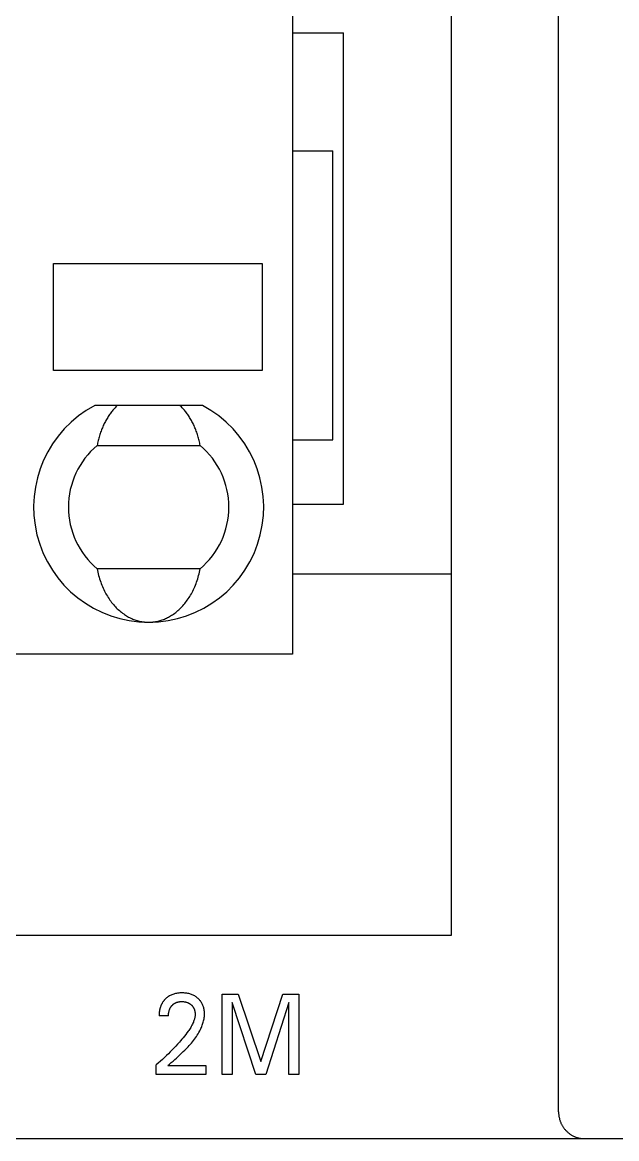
# Model space of a CAD drawing. Extents: x 10 to 622, y -523 to 292.
# Drawn here: x 257.002 to 259.251, y 94.014 to 98.235 of the extents above; entities that cross this region are included whole.
import ezdxf

# ---------------------------------------------------------------- set-up
doc = ezdxf.new("R2010")
doc.units = 0
doc.header["$LTSCALE"] = 5
doc.header["$MEASUREMENT"] = 0
doc.layers.get('0').update_dxf_attribs({"linetype": 'CONTINUOUS'})

msp = doc.modelspace()

# ---------------------------------------------------------------- linework, layer by layer
at = {"color": 7, "linetype": 'Continuous'}
for p, q in [((259.0315, 94.1153), (259.0315, 101.6679)), ((258.0252, 100.3214), (258.0252, 95.8465)), ((258.6266, 94.7835), (258.6266, 100.2505)), ((258.0252, 98.1953), (258.2175, 98.1953)), ((258.2175, 96.4135), (258.2175, 98.1953)), ((258.0252, 97.7498), (258.177, 97.7498)), ((258.177, 96.6564), (258.177, 97.7498)), ((257.1201, 96.9187), (257.1201, 97.3236)), ((257.1201, 97.3236), (257.9098, 97.3236)), ((257.9098, 97.3236), (257.9098, 96.9187)), ((257.9098, 96.9187), (257.1201, 96.9187)), ((257.6843, 96.787), (257.2768, 96.787)), ((257.335, 96.7554), (257.3325, 96.7519)), ((257.3374, 96.7587), (257.335, 96.7554)), ((257.34, 96.7621), (257.3374, 96.7587)), ((257.3426, 96.7654), (257.34, 96.7621)), ((257.3453, 96.7686), (257.3426, 96.7654)), ((257.348, 96.7718), (257.3453, 96.7686)), ((257.3508, 96.775), (257.348, 96.7718)), ((257.3536, 96.7781), (257.3508, 96.775)), ((257.3565, 96.7811), (257.3536, 96.7781)), ((257.3594, 96.7841), (257.3565, 96.7811)), ((257.3624, 96.787), (257.3594, 96.7841)), ((257.6016, 96.7841), (257.5986, 96.787)), ((257.6045, 96.7811), (257.6016, 96.7841)), ((257.6074, 96.7781), (257.6045, 96.7811)), ((257.6103, 96.775), (257.6074, 96.7781)), ((257.613, 96.7718), (257.6103, 96.775)), ((257.6158, 96.7686), (257.613, 96.7718)), ((257.6184, 96.7654), (257.6158, 96.7686)), ((257.621, 96.7621), (257.6184, 96.7654)), ((257.6236, 96.7587), (257.621, 96.7621)), ((257.6261, 96.7554), (257.6236, 96.7587)), ((257.6285, 96.7519), (257.6261, 96.7554)), ((257.3108, 96.7143), (257.3089, 96.7103)), ((257.3127, 96.7183), (257.3108, 96.7143)), ((257.3146, 96.7222), (257.3127, 96.7183)), ((257.3167, 96.7261), (257.3146, 96.7222)), ((257.3188, 96.7299), (257.3167, 96.7261)), ((257.321, 96.7337), (257.3188, 96.7299)), ((257.3232, 96.7375), (257.321, 96.7337)), ((257.3255, 96.7413), (257.3232, 96.7375)), ((257.3278, 96.745), (257.3255, 96.7413)), ((257.3301, 96.7485), (257.3278, 96.745)), ((257.3325, 96.7519), (257.3301, 96.7485)), ((257.6309, 96.7485), (257.6285, 96.7519)), ((257.6332, 96.745), (257.6309, 96.7485)), ((257.6355, 96.7413), (257.6332, 96.745)), ((257.6378, 96.7375), (257.6355, 96.7413)), ((257.6401, 96.7337), (257.6378, 96.7375)), ((257.6422, 96.7299), (257.6401, 96.7337)), ((257.6443, 96.7261), (257.6422, 96.7299)), ((257.6464, 96.7222), (257.6443, 96.7261)), ((257.6484, 96.7183), (257.6464, 96.7222)), ((257.6503, 96.7143), (257.6484, 96.7183)), ((257.6521, 96.7103), (257.6503, 96.7143)), ((257.2944, 96.6718), (257.293, 96.6673)), ((257.2958, 96.6764), (257.2944, 96.6718)), ((257.2972, 96.6808), (257.2958, 96.6764)), ((257.2988, 96.6853), (257.2972, 96.6808)), ((257.3004, 96.6897), (257.2988, 96.6853)), ((257.3021, 96.6942), (257.3004, 96.6897)), ((257.3037, 96.6982), (257.3021, 96.6942)), ((257.3054, 96.7023), (257.3037, 96.6982)), ((257.3071, 96.7063), (257.3054, 96.7023)), ((257.3089, 96.7103), (257.3071, 96.7063)), ((257.6539, 96.7063), (257.6521, 96.7103)), ((257.6557, 96.7023), (257.6539, 96.7063)), ((257.6573, 96.6982), (257.6557, 96.7023)), ((257.6589, 96.6942), (257.6573, 96.6982)), ((257.6606, 96.6897), (257.6589, 96.6942)), ((257.6622, 96.6853), (257.6606, 96.6897)), ((257.6638, 96.6808), (257.6622, 96.6853)), ((257.6652, 96.6764), (257.6638, 96.6808)), ((257.6667, 96.6718), (257.6652, 96.6764)), ((257.668, 96.6673), (257.6667, 96.6718)), ((257.2864, 96.6398), (257.2855, 96.6352)), ((257.2855, 96.6352), (257.6755, 96.6352)), ((257.2873, 96.6444), (257.2864, 96.6398)), ((257.2883, 96.649), (257.2873, 96.6444)), ((257.2894, 96.6536), (257.2883, 96.649)), ((257.2905, 96.6582), (257.2894, 96.6536)), ((257.2918, 96.6628), (257.2905, 96.6582)), ((257.293, 96.6673), (257.2918, 96.6628)), ((257.6693, 96.6628), (257.668, 96.6673)), ((257.6705, 96.6582), (257.6693, 96.6628)), ((257.6716, 96.6536), (257.6705, 96.6582)), ((257.6727, 96.649), (257.6716, 96.6536)), ((257.6737, 96.6444), (257.6727, 96.649)), ((257.6746, 96.6398), (257.6737, 96.6444)), ((257.6755, 96.6352), (257.6746, 96.6398)), ((258.0252, 96.6564), (258.177, 96.6564)), ((258.0252, 96.4135), (258.2175, 96.4135)), ((257.2855, 96.1695), (257.2868, 96.163)), ((257.6755, 96.1695), (257.2855, 96.1695)), ((257.6743, 96.1629), (257.6755, 96.1695)), ((257.2868, 96.163), (257.2881, 96.1565)), ((257.2881, 96.1565), (257.2896, 96.15)), ((257.2896, 96.15), (257.2913, 96.1436)), ((257.2913, 96.1436), (257.2931, 96.1372)), ((257.2931, 96.1372), (257.295, 96.1308)), ((257.295, 96.1308), (257.297, 96.1245)), ((257.297, 96.1245), (257.299, 96.1187)), ((257.662, 96.1186), (257.664, 96.1244)), ((257.664, 96.1244), (257.666, 96.1307)), ((257.666, 96.1307), (257.6679, 96.1371)), ((257.6679, 96.1371), (257.6697, 96.1435)), ((257.6697, 96.1435), (257.6714, 96.1499)), ((257.6714, 96.1499), (257.6729, 96.1564)), ((257.6729, 96.1564), (257.6743, 96.1629)), ((258.0252, 96.1502), (258.6266, 96.1502)), ((257.299, 96.1187), (257.3011, 96.113)), ((257.3011, 96.113), (257.3033, 96.1073)), ((257.3033, 96.1073), (257.3057, 96.1017)), ((257.3057, 96.1017), (257.3081, 96.0961)), ((257.3081, 96.0961), (257.3107, 96.0905)), ((257.3107, 96.0905), (257.3134, 96.085)), ((257.3134, 96.085), (257.316, 96.08)), ((257.316, 96.08), (257.3187, 96.0749)), ((257.6421, 96.0746), (257.6448, 96.0797)), ((257.6448, 96.0797), (257.6475, 96.0848)), ((257.6475, 96.0848), (257.6502, 96.0903)), ((257.6502, 96.0903), (257.6528, 96.0958)), ((257.6528, 96.0958), (257.6552, 96.1014)), ((257.6552, 96.1014), (257.6576, 96.1071)), ((257.6576, 96.1071), (257.6598, 96.1128)), ((257.6598, 96.1128), (257.662, 96.1186)), ((257.3187, 96.0749), (257.3216, 96.07)), ((257.3216, 96.07), (257.3245, 96.0651)), ((257.3245, 96.0651), (257.3276, 96.0602)), ((257.3276, 96.0602), (257.3307, 96.0555)), ((257.3307, 96.0555), (257.334, 96.0508)), ((257.334, 96.0508), (257.3371, 96.0464)), ((257.3371, 96.0464), (257.3404, 96.0421)), ((257.3404, 96.0421), (257.3438, 96.0378)), ((257.3438, 96.0378), (257.3472, 96.0337)), ((257.6135, 96.0334), (257.617, 96.0375)), ((257.617, 96.0375), (257.6204, 96.0418)), ((257.6204, 96.0418), (257.6237, 96.0461)), ((257.6237, 96.0461), (257.6268, 96.0505)), ((257.6268, 96.0505), (257.6301, 96.0552)), ((257.6301, 96.0552), (257.6333, 96.0599)), ((257.6333, 96.0599), (257.6363, 96.0648)), ((257.6363, 96.0648), (257.6393, 96.0697)), ((257.6393, 96.0697), (257.6421, 96.0746)), ((257.3472, 96.0337), (257.3508, 96.0296)), ((257.3508, 96.0296), (257.3545, 96.0256)), ((257.3545, 96.0256), (257.3582, 96.0217)), ((257.3582, 96.0217), (257.3619, 96.0181)), ((257.3619, 96.0181), (257.3657, 96.0145)), ((257.3657, 96.0145), (257.3696, 96.011)), ((257.3696, 96.011), (257.3736, 96.0077)), ((257.3736, 96.0077), (257.3776, 96.0044)), ((257.3776, 96.0044), (257.3817, 96.0012)), ((257.3817, 96.0012), (257.386, 95.9982)), ((257.386, 95.9982), (257.3896, 95.9957)), ((257.3896, 95.9957), (257.3933, 95.9933)), ((257.5674, 95.9931), (257.5711, 95.9955)), ((257.5711, 95.9955), (257.5748, 95.998)), ((257.5748, 95.998), (257.579, 96.001)), ((257.579, 96.001), (257.5831, 96.0042)), ((257.5831, 96.0042), (257.5872, 96.0074)), ((257.5872, 96.0074), (257.5911, 96.0108)), ((257.5911, 96.0108), (257.595, 96.0142)), ((257.595, 96.0142), (257.5988, 96.0178)), ((257.5988, 96.0178), (257.6025, 96.0214)), ((257.6025, 96.0214), (257.6063, 96.0253)), ((257.6063, 96.0253), (257.61, 96.0293)), ((257.61, 96.0293), (257.6135, 96.0334)), ((257.3933, 95.9933), (257.397, 95.9909)), ((257.397, 95.9909), (257.4008, 95.9887)), ((257.4008, 95.9887), (257.4047, 95.9866)), ((257.4047, 95.9866), (257.4086, 95.9845)), ((257.4086, 95.9845), (257.4126, 95.9826)), ((257.4126, 95.9826), (257.4166, 95.9807)), ((257.4166, 95.9807), (257.4205, 95.9791)), ((257.4205, 95.9791), (257.4245, 95.9775)), ((257.4245, 95.9775), (257.4284, 95.976)), ((257.4284, 95.976), (257.4325, 95.9747)), ((257.4325, 95.9747), (257.4366, 95.9734)), ((257.4366, 95.9734), (257.4407, 95.9723)), ((257.4407, 95.9723), (257.4448, 95.9713)), ((257.4448, 95.9713), (257.4489, 95.9703)), ((257.4489, 95.9703), (257.4534, 95.9695)), ((257.4534, 95.9695), (257.4578, 95.9687)), ((257.4578, 95.9687), (257.459, 95.9686)), ((257.459, 95.9686), (257.4602, 95.9684)), ((257.4602, 95.9684), (257.4614, 95.9682)), ((257.4614, 95.9682), (257.4626, 95.9681)), ((257.4626, 95.9681), (257.4638, 95.9679)), ((257.4638, 95.9679), (257.465, 95.9678)), ((257.465, 95.9678), (257.4661, 95.9677)), ((257.4661, 95.9677), (257.4673, 95.9676)), ((257.4673, 95.9676), (257.4685, 95.9675)), ((257.4685, 95.9675), (257.4697, 95.9674)), ((257.4697, 95.9674), (257.4709, 95.9673)), ((257.4709, 95.9673), (257.4721, 95.9672)), ((257.4721, 95.9672), (257.4733, 95.9672)), ((257.4733, 95.9672), (257.4745, 95.9671)), ((257.4745, 95.9671), (257.4757, 95.9671)), ((257.4757, 95.9671), (257.4769, 95.967)), ((257.4769, 95.967), (257.4781, 95.967)), ((257.4781, 95.967), (257.4793, 95.967)), ((257.4793, 95.967), (257.4805, 95.967)), ((257.4805, 95.967), (257.4817, 95.967)), ((257.4817, 95.967), (257.4829, 95.967)), ((257.4829, 95.967), (257.4841, 95.967)), ((257.4841, 95.967), (257.4854, 95.9671)), ((257.4854, 95.9671), (257.4866, 95.9671)), ((257.4866, 95.9671), (257.4878, 95.9672)), ((257.4878, 95.9672), (257.489, 95.9672)), ((257.489, 95.9672), (257.4902, 95.9673)), ((257.4902, 95.9673), (257.4914, 95.9674)), ((257.4914, 95.9674), (257.4926, 95.9675)), ((257.4926, 95.9675), (257.4938, 95.9676)), ((257.4938, 95.9676), (257.495, 95.9677)), ((257.495, 95.9677), (257.4963, 95.9678)), ((257.4963, 95.9678), (257.4975, 95.968)), ((257.4975, 95.968), (257.4987, 95.9681)), ((257.4987, 95.9681), (257.4999, 95.9683)), ((257.4999, 95.9683), (257.5011, 95.9684)), ((257.5011, 95.9684), (257.5023, 95.9686)), ((257.5023, 95.9686), (257.5035, 95.9688)), ((257.5035, 95.9688), (257.5076, 95.9695)), ((257.5076, 95.9695), (257.5117, 95.9702)), ((257.5117, 95.9702), (257.5159, 95.9712)), ((257.5159, 95.9712), (257.52, 95.9722)), ((257.52, 95.9722), (257.5241, 95.9733)), ((257.5241, 95.9733), (257.5282, 95.9746)), ((257.5282, 95.9746), (257.5322, 95.9759)), ((257.5322, 95.9759), (257.5362, 95.9774)), ((257.5362, 95.9774), (257.5402, 95.9789)), ((257.5402, 95.9789), (257.5441, 95.9806)), ((257.5441, 95.9806), (257.5481, 95.9824)), ((257.5481, 95.9824), (257.5521, 95.9843)), ((257.5521, 95.9843), (257.556, 95.9864)), ((257.556, 95.9864), (257.5598, 95.9885)), ((257.5598, 95.9885), (257.5637, 95.9907)), ((257.5637, 95.9907), (257.5674, 95.9931)), ((258.0252, 95.8465), (255.9882, 95.8465)), ((255.3868, 94.7835), (258.6266, 94.7835)), ((257.5719, 94.5598), (257.5686, 94.5586)), ((257.5754, 94.561), (257.5719, 94.5598)), ((257.5788, 94.562), (257.5754, 94.561)), ((257.5823, 94.5628), (257.5788, 94.562)), ((257.5862, 94.5636), (257.5823, 94.5628)), ((257.5901, 94.5642), (257.5862, 94.5636)), ((257.5941, 94.5647), (257.5901, 94.5642)), ((257.598, 94.565), (257.5941, 94.5647)), ((257.602, 94.5652), (257.598, 94.565)), ((257.6059, 94.5653), (257.602, 94.5652)), ((257.6098, 94.5652), (257.6059, 94.5653)), ((257.6136, 94.5651), (257.6098, 94.5652)), ((257.6175, 94.5648), (257.6136, 94.5651)), ((257.6213, 94.5644), (257.6175, 94.5648)), ((257.6251, 94.5638), (257.6213, 94.5644)), ((257.6289, 94.5631), (257.6251, 94.5638)), ((257.6324, 94.5624), (257.6289, 94.5631)), ((257.6357, 94.5615), (257.6324, 94.5624)), ((257.6391, 94.5605), (257.6357, 94.5615)), ((257.6424, 94.5594), (257.6391, 94.5605)), ((257.7586, 94.257), (257.7586, 94.5608)), ((257.7586, 94.5608), (257.8192, 94.5608)), ((257.8192, 94.5608), (257.905, 94.3065)), ((257.905, 94.3065), (257.9881, 94.5608)), ((257.9881, 94.5608), (258.0488, 94.5608)), ((258.0488, 94.5608), (258.0488, 94.257)), ((257.5277, 94.5189), (257.5271, 94.5175)), ((257.5283, 94.5203), (257.5277, 94.5189)), ((257.529, 94.5217), (257.5283, 94.5203)), ((257.5297, 94.5231), (257.529, 94.5217)), ((257.5304, 94.5245), (257.5297, 94.5231)), ((257.5311, 94.5258), (257.5304, 94.5245)), ((257.5319, 94.5271), (257.5311, 94.5258)), ((257.5326, 94.5284), (257.5319, 94.5271)), ((257.5334, 94.5296), (257.5326, 94.5284)), ((257.5343, 94.5309), (257.5334, 94.5296)), ((257.5351, 94.5321), (257.5343, 94.5309)), ((257.536, 94.5333), (257.5351, 94.5321)), ((257.5369, 94.5345), (257.536, 94.5333)), ((257.5378, 94.5357), (257.5369, 94.5345)), ((257.5388, 94.5368), (257.5378, 94.5357)), ((257.5397, 94.5379), (257.5388, 94.5368)), ((257.5407, 94.5391), (257.5397, 94.5379)), ((257.5417, 94.5402), (257.5407, 94.5391)), ((257.5428, 94.5412), (257.5417, 94.5402)), ((257.5438, 94.5423), (257.5428, 94.5412)), ((257.5449, 94.5433), (257.5438, 94.5423)), ((257.5464, 94.5448), (257.5449, 94.5433)), ((257.548, 94.5461), (257.5464, 94.5448)), ((257.5507, 94.5483), (257.548, 94.5461)), ((257.5534, 94.5503), (257.5507, 94.5483)), ((257.5562, 94.5521), (257.5534, 94.5503)), ((257.5591, 94.5539), (257.5562, 94.5521)), ((257.562, 94.5555), (257.5591, 94.5539)), ((257.5652, 94.5571), (257.562, 94.5555)), ((257.5686, 94.5586), (257.5652, 94.5571)), ((257.5684, 94.5171), (257.5694, 94.5181)), ((257.5694, 94.5181), (257.5704, 94.5192)), ((257.5704, 94.5192), (257.5715, 94.5202)), ((257.5715, 94.5202), (257.5725, 94.5211)), ((257.5725, 94.5211), (257.5737, 94.5221)), ((257.5737, 94.5221), (257.5748, 94.523)), ((257.5748, 94.523), (257.576, 94.5238)), ((257.576, 94.5238), (257.5772, 94.5246)), ((257.5772, 94.5246), (257.5784, 94.5254)), ((257.5784, 94.5254), (257.5796, 94.5262)), ((257.5796, 94.5262), (257.5809, 94.5269)), ((257.5809, 94.5269), (257.5822, 94.5275)), ((257.5822, 94.5275), (257.5835, 94.5281)), ((257.5835, 94.5281), (257.5849, 94.5287)), ((257.5849, 94.5287), (257.5862, 94.5292)), ((257.5862, 94.5292), (257.5876, 94.5297)), ((257.5876, 94.5297), (257.589, 94.5302)), ((257.589, 94.5302), (257.5904, 94.5306)), ((257.5904, 94.5306), (257.5918, 94.531)), ((257.5918, 94.531), (257.5935, 94.5314)), ((257.5935, 94.5314), (257.5953, 94.5317)), ((257.5953, 94.5317), (257.597, 94.532)), ((257.597, 94.532), (257.5988, 94.5322)), ((257.5988, 94.5322), (257.6006, 94.5323)), ((257.6006, 94.5323), (257.6024, 94.5325)), ((257.6024, 94.5325), (257.6041, 94.5325)), ((257.6041, 94.5325), (257.6059, 94.5326)), ((257.6059, 94.5326), (257.6077, 94.5325)), ((257.6077, 94.5325), (257.6094, 94.5325)), ((257.6094, 94.5325), (257.6111, 94.5324)), ((257.6111, 94.5324), (257.6128, 94.5322)), ((257.6128, 94.5322), (257.6146, 94.5321)), ((257.6146, 94.5321), (257.6163, 94.5318)), ((257.6163, 94.5318), (257.618, 94.5315)), ((257.618, 94.5315), (257.6197, 94.5312)), ((257.6197, 94.5312), (257.6212, 94.5308)), ((257.6212, 94.5308), (257.6228, 94.5305)), ((257.6228, 94.5305), (257.6243, 94.53)), ((257.6243, 94.53), (257.6258, 94.5295)), ((257.6258, 94.5295), (257.6272, 94.529)), ((257.6272, 94.529), (257.6287, 94.5284)), ((257.6287, 94.5284), (257.6302, 94.5278)), ((257.6302, 94.5278), (257.6316, 94.5271)), ((257.6316, 94.5271), (257.6329, 94.5264)), ((257.6329, 94.5264), (257.6342, 94.5257)), ((257.6342, 94.5257), (257.6355, 94.5249)), ((257.6355, 94.5249), (257.6368, 94.524)), ((257.6368, 94.524), (257.638, 94.5232)), ((257.638, 94.5232), (257.6392, 94.5222)), ((257.6392, 94.5222), (257.6404, 94.5213)), ((257.6404, 94.5213), (257.6416, 94.5203)), ((257.6416, 94.5203), (257.6426, 94.5193)), ((257.6457, 94.5581), (257.6424, 94.5594)), ((257.6426, 94.5193), (257.6436, 94.5183)), ((257.6436, 94.5183), (257.6446, 94.5172)), ((257.6489, 94.5567), (257.6457, 94.5581)), ((257.6519, 94.5552), (257.6489, 94.5567)), ((257.6548, 94.5536), (257.6519, 94.5552)), ((257.6577, 94.5518), (257.6548, 94.5536)), ((257.6605, 94.55), (257.6577, 94.5518)), ((257.6632, 94.548), (257.6605, 94.55)), ((257.6658, 94.5459), (257.6632, 94.548)), ((257.6681, 94.5438), (257.6658, 94.5459)), ((257.6704, 94.5417), (257.6681, 94.5438)), ((257.6726, 94.5394), (257.6704, 94.5417)), ((257.6747, 94.5371), (257.6726, 94.5394)), ((257.6766, 94.5347), (257.6747, 94.5371)), ((257.6785, 94.5321), (257.6766, 94.5347)), ((257.6802, 94.5295), (257.6785, 94.5321)), ((257.6818, 94.5268), (257.6802, 94.5295)), ((257.6833, 94.524), (257.6818, 94.5268)), ((257.6847, 94.5212), (257.6833, 94.524)), ((257.6859, 94.5182), (257.6847, 94.5212)), ((257.687, 94.5153), (257.6859, 94.5182)), ((257.796, 94.5289), (257.796, 94.257)), ((257.886, 94.257), (257.796, 94.5289)), ((258.0114, 94.5293), (257.9236, 94.257)), ((258.0114, 94.257), (258.0114, 94.5293)), ((257.5202, 94.4842), (257.5201, 94.4824)), ((257.5201, 94.4824), (257.5201, 94.4806)), ((257.5201, 94.4806), (257.5201, 94.4787)), ((257.5555, 94.4787), (257.5201, 94.4787)), ((257.5203, 94.486), (257.5202, 94.4842)), ((257.5204, 94.4879), (257.5203, 94.486)), ((257.5205, 94.4897), (257.5204, 94.4879)), ((257.5207, 94.4916), (257.5205, 94.4897)), ((257.5209, 94.4934), (257.5207, 94.4916)), ((257.5212, 94.4952), (257.5209, 94.4934)), ((257.5214, 94.497), (257.5212, 94.4952)), ((257.5217, 94.4989), (257.5214, 94.497)), ((257.5221, 94.5007), (257.5217, 94.4989)), ((257.5224, 94.5025), (257.5221, 94.5007)), ((257.5229, 94.5043), (257.5224, 94.5025)), ((257.5232, 94.5058), (257.5229, 94.5043)), ((257.5236, 94.5073), (257.5232, 94.5058)), ((257.524, 94.5088), (257.5236, 94.5073)), ((257.5245, 94.5103), (257.524, 94.5088)), ((257.5249, 94.5117), (257.5245, 94.5103)), ((257.5254, 94.5132), (257.5249, 94.5117)), ((257.526, 94.5146), (257.5254, 94.5132)), ((257.5265, 94.5161), (257.526, 94.5146)), ((257.5271, 94.5175), (257.5265, 94.5161)), ((257.5555, 94.4787), (257.5556, 94.4807)), ((257.5556, 94.4826), (257.5557, 94.4846)), ((257.5556, 94.4807), (257.5556, 94.4826)), ((257.5557, 94.4846), (257.5559, 94.4865)), ((257.5559, 94.4865), (257.5561, 94.4884)), ((257.5561, 94.4884), (257.5564, 94.4904)), ((257.5564, 94.4904), (257.5567, 94.4923)), ((257.5567, 94.4923), (257.5571, 94.4942)), ((257.5571, 94.4942), (257.5575, 94.4959)), ((257.5575, 94.4959), (257.5579, 94.4976)), ((257.5579, 94.4976), (257.5584, 94.4993)), ((257.5584, 94.4993), (257.559, 94.5009)), ((257.559, 94.5009), (257.5596, 94.5026)), ((257.5596, 94.5026), (257.5602, 94.5042)), ((257.5602, 94.5042), (257.5609, 94.5058)), ((257.5609, 94.5058), (257.5617, 94.5074)), ((257.5617, 94.5074), (257.5624, 94.5087)), ((257.5624, 94.5087), (257.5631, 94.5099)), ((257.5631, 94.5099), (257.5639, 94.5112)), ((257.5639, 94.5112), (257.5647, 94.5124)), ((257.5647, 94.5124), (257.5656, 94.5136)), ((257.5656, 94.5136), (257.5665, 94.5148)), ((257.5665, 94.5148), (257.5674, 94.5159)), ((257.5674, 94.5159), (257.5684, 94.5171)), ((257.6446, 94.5172), (257.6456, 94.5162)), ((257.6456, 94.5162), (257.6465, 94.5151)), ((257.6465, 94.5151), (257.6474, 94.5139)), ((257.6474, 94.5139), (257.6482, 94.5127)), ((257.6482, 94.5127), (257.649, 94.5115)), ((257.649, 94.5115), (257.6497, 94.5103)), ((257.6497, 94.5103), (257.6505, 94.509)), ((257.6505, 94.509), (257.6511, 94.5077)), ((257.6511, 94.5077), (257.6518, 94.5064)), ((257.6518, 94.5064), (257.6524, 94.505)), ((257.6524, 94.505), (257.6529, 94.5036)), ((257.6529, 94.5036), (257.6534, 94.5022)), ((257.6534, 94.5022), (257.6539, 94.5008)), ((257.6539, 94.5008), (257.6543, 94.4993)), ((257.6543, 94.4993), (257.6547, 94.4979)), ((257.6547, 94.4979), (257.655, 94.4963)), ((257.655, 94.4963), (257.6554, 94.4946)), ((257.6554, 94.4946), (257.6556, 94.493)), ((257.6559, 94.4773), (257.6555, 94.4744)), ((257.6556, 94.493), (257.6559, 94.4914)), ((257.6559, 94.4914), (257.656, 94.4897)), ((257.6561, 94.4802), (257.6559, 94.4773)), ((257.656, 94.4897), (257.6562, 94.488)), ((257.6563, 94.4831), (257.6561, 94.4802)), ((257.6562, 94.488), (257.6563, 94.4864)), ((257.6563, 94.4864), (257.6563, 94.4847)), ((257.6563, 94.4847), (257.6563, 94.4831)), ((257.688, 94.5122), (257.687, 94.5153)), ((257.6889, 94.5092), (257.688, 94.5122)), ((257.6897, 94.5057), (257.6889, 94.5092)), ((257.6904, 94.5023), (257.6897, 94.5057)), ((257.6909, 94.4988), (257.6904, 94.5023)), ((257.6908, 94.4719), (257.6913, 94.4762)), ((257.6913, 94.4953), (257.6909, 94.4988)), ((257.6916, 94.4918), (257.6913, 94.4953)), ((257.6913, 94.4762), (257.6916, 94.4805)), ((257.6917, 94.4883), (257.6916, 94.4918)), ((257.6916, 94.4805), (257.6917, 94.4848)), ((257.6917, 94.4848), (257.6917, 94.4883)), ((257.6395, 94.435), (257.6372, 94.4312)), ((257.6418, 94.4388), (257.6395, 94.435)), ((257.6439, 94.4427), (257.6418, 94.4388)), ((257.646, 94.4467), (257.6439, 94.4427)), ((257.6479, 94.4508), (257.646, 94.4467)), ((257.6497, 94.4549), (257.6479, 94.4508)), ((257.6507, 94.4576), (257.6497, 94.4549)), ((257.6517, 94.4603), (257.6507, 94.4576)), ((257.6527, 94.4631), (257.6517, 94.4603)), ((257.6535, 94.4659), (257.6527, 94.4631)), ((257.6543, 94.4687), (257.6535, 94.4659)), ((257.6549, 94.4716), (257.6543, 94.4687)), ((257.6555, 94.4744), (257.6549, 94.4716)), ((257.6782, 94.4307), (257.68, 94.4347)), ((257.68, 94.4347), (257.6817, 94.4387)), ((257.6817, 94.4387), (257.6832, 94.4427)), ((257.6832, 94.4427), (257.6847, 94.4468)), ((257.6847, 94.4468), (257.686, 94.4509)), ((257.686, 94.4509), (257.6873, 94.4551)), ((257.6873, 94.4551), (257.6884, 94.4593)), ((257.6884, 94.4593), (257.6893, 94.4635)), ((257.6893, 94.4635), (257.6901, 94.4677)), ((257.6901, 94.4677), (257.6908, 94.4719)), ((257.6114, 94.3958), (257.6065, 94.3899)), ((257.6161, 94.4017), (257.6114, 94.3958)), ((257.6208, 94.4077), (257.6161, 94.4017)), ((257.6253, 94.4138), (257.6208, 94.4077)), ((257.6298, 94.42), (257.6253, 94.4138)), ((257.6323, 94.4237), (257.6298, 94.42)), ((257.6348, 94.4274), (257.6323, 94.4237)), ((257.6372, 94.4312), (257.6348, 94.4274)), ((257.6539, 94.3902), (257.6575, 94.3952)), ((257.6575, 94.3952), (257.661, 94.4002)), ((257.661, 94.4002), (257.6644, 94.4053)), ((257.6644, 94.4053), (257.6676, 94.4106)), ((257.6676, 94.4106), (257.6707, 94.4159)), ((257.6707, 94.4159), (257.6736, 94.4213)), ((257.6736, 94.4213), (257.6764, 94.4268)), ((257.6764, 94.4268), (257.6782, 94.4307)), ((257.5695, 94.3494), (257.5623, 94.3422)), ((257.5764, 94.3565), (257.5695, 94.3494)), ((257.5832, 94.3637), (257.5764, 94.3565)), ((257.59, 94.371), (257.5832, 94.3637)), ((257.5966, 94.3784), (257.59, 94.371)), ((257.6016, 94.3842), (257.5966, 94.3784)), ((257.6065, 94.3899), (257.6016, 94.3842)), ((257.6117, 94.3431), (257.618, 94.3492)), ((257.618, 94.3492), (257.6242, 94.3555)), ((257.6242, 94.3555), (257.6303, 94.3619)), ((257.6303, 94.3619), (257.6344, 94.3665)), ((257.6344, 94.3665), (257.6385, 94.3711)), ((257.6385, 94.3711), (257.6425, 94.3758)), ((257.6425, 94.3758), (257.6464, 94.3805)), ((257.6464, 94.3805), (257.6502, 94.3853)), ((257.6502, 94.3853), (257.6539, 94.3902)), ((257.5247, 94.307), (257.5168, 94.3002)), ((257.5325, 94.314), (257.5247, 94.307)), ((257.5402, 94.321), (257.5325, 94.314)), ((257.5477, 94.328), (257.5402, 94.321)), ((257.555, 94.335), (257.5477, 94.328)), ((257.5623, 94.3422), (257.555, 94.335)), ((257.5662, 94.3017), (257.5727, 94.3074)), ((257.5727, 94.3074), (257.5792, 94.3132)), ((257.5792, 94.3132), (257.5858, 94.3191)), ((257.5858, 94.3191), (257.5923, 94.325)), ((257.5923, 94.325), (257.5988, 94.3309)), ((257.5988, 94.3309), (257.6053, 94.3369)), ((257.6053, 94.3369), (257.6117, 94.3431)), ((257.5168, 94.3002), (257.5089, 94.2934)), ((257.5089, 94.257), (257.5089, 94.2934)), ((257.5534, 94.2902), (257.5598, 94.2959)), ((257.5534, 94.2902), (257.6974, 94.2902)), ((257.5598, 94.2959), (257.5662, 94.3017)), ((257.6974, 94.2902), (257.6974, 94.257)), ((257.6974, 94.257), (257.5089, 94.257)), ((257.796, 94.257), (257.7586, 94.257)), ((257.9236, 94.257), (257.886, 94.257)), ((258.0488, 94.257), (258.0114, 94.257)), ((259.0315, 94.1153), (259.0315, 94.1129)), ((259.0315, 94.1129), (259.0316, 94.1105)), ((259.0316, 94.1105), (259.0318, 94.1081)), ((259.0318, 94.1081), (259.032, 94.1056)), ((259.032, 94.1056), (259.0322, 94.1032)), ((259.0322, 94.1032), (259.0325, 94.1008)), ((259.0325, 94.1008), (259.0329, 94.0984)), ((259.0329, 94.0984), (259.0333, 94.096)), ((259.0333, 94.096), (259.0338, 94.0936)), ((259.0338, 94.0936), (259.0344, 94.0913)), ((259.0344, 94.0913), (259.0349, 94.0889)), ((259.0349, 94.0889), (259.0356, 94.0866)), ((259.0356, 94.0866), (259.0363, 94.0842)), ((259.0363, 94.0842), (259.037, 94.0819)), ((259.037, 94.0819), (259.0378, 94.0796)), ((259.0378, 94.0796), (259.0387, 94.0773)), ((259.0387, 94.0773), (259.0396, 94.0751)), ((259.0396, 94.0751), (259.0406, 94.0729)), ((259.0406, 94.0729), (259.0416, 94.0707)), ((259.0416, 94.0707), (259.0426, 94.0686)), ((259.0426, 94.0686), (259.0438, 94.0664)), ((259.0438, 94.0664), (259.0449, 94.0643)), ((259.0449, 94.0643), (259.0461, 94.0623)), ((259.0461, 94.0623), (259.0474, 94.0602)), ((259.0474, 94.0602), (259.0487, 94.0582)), ((259.0487, 94.0582), (259.05, 94.0562)), ((259.05, 94.0562), (259.0514, 94.0543)), ((259.0514, 94.0543), (259.0529, 94.0524)), ((255.0831, 94.0141), (263.9923, 94.0141)), ((259.0529, 94.0524), (259.0544, 94.0505)), ((259.0544, 94.0505), (259.0559, 94.0486)), ((259.0559, 94.0486), (259.0576, 94.0467)), ((259.0576, 94.0467), (259.0593, 94.0449)), ((259.0593, 94.0449), (259.061, 94.0431)), ((259.061, 94.0431), (259.0628, 94.0413)), ((259.0628, 94.0413), (259.0647, 94.0396)), ((259.0647, 94.0396), (259.0666, 94.0379)), ((259.0666, 94.0379), (259.0685, 94.0363)), ((259.0685, 94.0363), (259.0705, 94.0347)), ((259.0705, 94.0347), (259.0725, 94.0332)), ((259.0725, 94.0332), (259.0745, 94.0317)), ((259.0745, 94.0317), (259.0766, 94.0303)), ((259.0766, 94.0303), (259.0787, 94.0289)), ((259.0787, 94.0289), (259.0809, 94.0276)), ((259.0809, 94.0276), (259.0831, 94.0263)), ((259.0831, 94.0263), (259.0853, 94.0251)), ((259.0853, 94.0251), (259.0876, 94.024)), ((259.0876, 94.024), (259.0899, 94.0229)), ((259.0899, 94.0229), (259.0922, 94.0218)), ((259.0922, 94.0218), (259.0946, 94.0209)), ((259.0946, 94.0209), (259.097, 94.02)), ((259.097, 94.02), (259.0994, 94.0191)), ((259.0994, 94.0191), (259.1018, 94.0183)), ((259.1018, 94.0183), (259.1042, 94.0176)), ((259.1042, 94.0176), (259.1065, 94.017)), ((259.1065, 94.017), (259.1089, 94.0164)), ((259.1089, 94.0164), (259.1112, 94.0159)), ((259.1112, 94.0159), (259.1135, 94.0155)), ((259.1135, 94.0155), (259.1159, 94.0151)), ((259.1159, 94.0151), (259.1183, 94.0148)), ((259.1183, 94.0148), (259.1206, 94.0145)), ((259.1206, 94.0145), (259.123, 94.0143)), ((259.123, 94.0143), (259.1254, 94.0142)), ((259.1254, 94.0142), (259.1278, 94.0141)), ((259.1278, 94.0141), (259.1301, 94.0141))]:
    msp.add_line(p, q, dxfattribs=at)
for radius, start, end in [(0.4353, 117.9055, 62.0945), (0.3037, 129.9445, 230.0555), (0.3037, 309.9445, 50.0555)]:
    msp.add_arc((257.4805, 96.4023), radius, start, end, dxfattribs=at)

doc.saveas('drawing.dxf')
